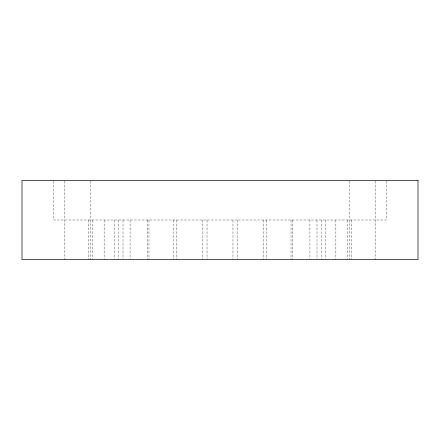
<?xml version="1.0" encoding="UTF-8"?>
<svg xmlns="http://www.w3.org/2000/svg" width="440" height="440" viewBox="0 0 440 440"><rect width="100%" height="100%" fill="white"/><g stroke="black" fill="none" stroke-linecap="round" stroke-linejoin="round"><path stroke-width="0.33" stroke-dasharray="2.2 1.65" d="M386.32 181.082L386.32 220L53.68 220L53.68 181.082M375.535 181.082L375.535 259.6M351.775 220L351.775 259.6M349.586 181.082L349.586 259.6M347.727 220L347.727 259.6M335.858 220L335.858 259.6M325.826 220L325.826 259.6M321.777 220L321.777 259.6M316.982 220L316.982 259.6M309.909 220L309.909 259.6M292.375 220L292.375 259.6M291.027 220L291.027 259.6M266.426 220L266.426 259.6M263.725 220L263.725 259.6M237.771 220L237.771 259.6M232.975 220L232.975 259.6M207.026 220L207.026 259.6M202.23 220L202.23 259.6M176.275 220L176.275 259.6M173.575 220L173.575 259.6M148.973 220L148.973 259.6M147.626 220L147.626 259.6M130.092 220L130.092 259.6M123.019 220L123.019 259.6M118.222 220L118.222 259.6M114.175 220L114.175 259.6M104.142 220L104.142 259.6M92.274 220L92.274 259.6M90.415 181.082L90.415 259.6M88.226 220L88.226 259.6M64.466 181.082L64.466 259.6"/><path stroke-width="0.66" d="M418 180.4L22 180.4L22 259.6L418 259.6L418 180.4"/></g></svg>
